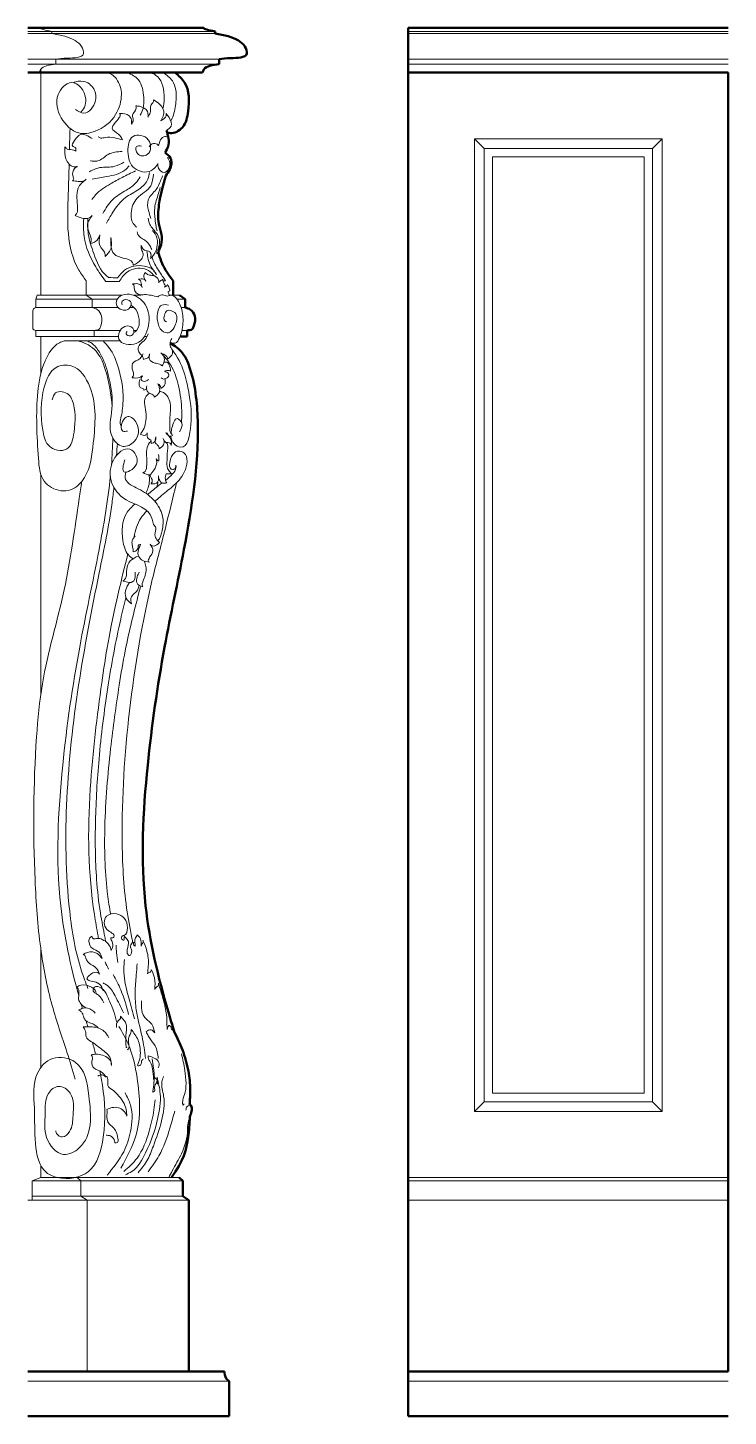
# Model space of a CAD drawing. Header units: millimetres. Extents: x -586 to 837, y -34 to 1206.
# Drawn here: x 212 to 837, y -34 to 1206 of the extents above; entities that cross this region are included whole.
import ezdxf

# ---------------------------------------------------------------- set-up
doc = ezdxf.new("R2010")
doc.units = ezdxf.units.MM
doc.layers.add('0model', color=7, linetype='Continuous')

msp = doc.modelspace()

# ---------------------------------------------------------------- linework, layer by layer
at = {"lineweight": 50}
for p, q in [((551.3, 1206), (551.3, -34)), ((379.1, 1202.7), (379.1, 1200.8)), ((382.5, 1178), (382.5, 1173.5)), ((367.7, 1166), (211.7, 1166)), ((836.9, 1166), (551.3, 1166)), ((551.3, 1166), (836.9, 1166)), ((551.3, 179.2), (551.3, 1166)), ((836.9, 1166), (836.9, 6)), ((341.4, 967.2), (341.4, 979.9)), ((347, 967.2), (352.1, 963.6)), ((352.1, 963.6), (352.1, 956.2)), ((347.6, 930.4), (354, 930.4)), ((354, 930.4), (354, 935.7)), ((346.9, 179.2), (350.2, 176.4)), ((350.2, 176.4), (350.2, 162.5)), ((355.6, 159), (350.2, 162.5)), ((355.6, 159), (355.6, 6)), ((387.2, 6), (211.7, 6)), ((551.3, 6), (836.9, 6)), ((551.3, 6), (836.9, 6)), ((391.5, -34), (391.5, -2.6)), ((211.7, -34), (391.5, -34)), ((836.9, -34), (551.3, -34))]:
    msp.add_line(p, q, dxfattribs=at)
at = {"lineweight": 5}
for p, q in [((379.1, 1202.7), (211.7, 1202.7)), ((379.1, 1200.8), (211.7, 1200.8)), ((233.3, 1202.7), (233.3, 1200.8)), ((836.9, 1202.7), (551.3, 1202.7)), ((836.9, 1200.8), (551.3, 1200.8)), ((382.5, 1178), (211.7, 1178)), ((236.7, 1178), (236.7, 1173.5)), ((836.9, 1178), (551.3, 1178)), ((382.5, 1173.5), (211.7, 1173.5)), ((223.3, 1168.6), (223.3, 967.2)), ((836.9, 1173.5), (551.3, 1173.5)), ((610.4, 1106.9), (619.1, 1098.3)), ((777.9, 1106.9), (769.3, 1098.3)), ((263.9, 967.2), (263.9, 979.9)), ((220, 967.2), (218.9, 963.6)), ((220, 967.2), (295.9, 967.2)), ((263.9, 967.2), (269.1, 963.6)), ((306, 967.2), (310.7, 967.2)), ((306, 967.2), (312.7, 967.2)), ((338.1, 967.2), (347, 967.2)), ((345.3, 967.2), (345.3, 967.2)), ((218.9, 956.2), (218.9, 963.6)), ((218.9, 963.6), (291.6, 963.6)), ((218.9, 956.2), (278.2, 956.2)), ((261.8, 963.6), (269.1, 963.6)), ((265.5, 956.2), (269.1, 956.2)), ((269.1, 963.6), (269.1, 956.2)), ((278.2, 956.2), (292.3, 956.2)), ((302.8, 956.2), (306.4, 956.2)), ((344.9, 963.6), (352.1, 963.6)), ((348.5, 956.2), (352.1, 956.2)), ((218.9, 930.4), (218.9, 935.7)), ((218.9, 935.7), (219.8, 935.7)), ((265.8, 930.4), (218.9, 930.4)), ((263.8, 935.7), (219.8, 935.7)), ((223.3, 930.4), (223.3, 896.8)), ((263.8, 935.7), (294.2, 935.7)), ((264.6, 930.4), (271, 930.4)), ((265.8, 930.4), (292.7, 930.4)), ((266.2, 935.7), (270.9, 935.7)), ((271, 930.4), (271, 935.7)), ((306.3, 935.7), (308.8, 935.7)), ((316, 930.4), (318.3, 930.4)), ((349.2, 935.7), (353.9, 935.7)), ((294.1, 926.3), (244.2, 926.3)), ((223.3, 807.5), (223.3, 610.6)), ((223.3, 277.3), (223.3, 383.5)), ((610.4, 238.3), (619.1, 246.9)), ((777.9, 238.3), (769.3, 246.9)), ((223.3, 190), (223.3, 179.2)), ((223.3, 179.2), (215.6, 176.4)), ((215.6, 159), (215.6, 176.4)), ((215.6, 176.4), (350.2, 176.4)), ((223.3, 179.2), (346.9, 179.2)), ((255.9, 179.2), (259.2, 176.4)), ((259.2, 176.4), (259.2, 162.5)), ((836.9, 179.2), (551.3, 179.2)), ((836.9, 176.4), (551.3, 176.4)), ((836.9, 179.2), (777.9, 179.2)), ((350.2, 162.5), (215.6, 162.5)), ((264.7, 159), (259.2, 162.5)), ((211.7, 159), (355.6, 159)), ((264.7, 159), (264.7, 6)), ((836.9, 159), (551.3, 159)), ((391.5, -2.6), (211.7, -2.6)), ((551.3, -2.6), (836.9, -2.6))]:
    msp.add_line(p, q, dxfattribs=at)
for points in [[(610.4, 1106.9), (777.9, 1106.9), (777.9, 238.3), (610.4, 238.3)], [(619.1, 1098.3), (769.3, 1098.3), (769.3, 246.9), (619.1, 246.9)], [(626.6, 1090.8), (761.8, 1090.8), (761.8, 254.4), (626.6, 254.4)]]:
    msp.add_lwpolyline(points, close=True, dxfattribs=at)
for points in [[(233.3, 1202.7), (226.5, 1204), (223.8, 1204.9), (222.5, 1206)], [(248.9, 1097.2), (249.1, 1103.4), (249.2, 1109.6), (249.4, 1115.8)], [(329.9, 979.8), (329, 979.8), (328.1, 979.8), (328.5, 979.8)], [(334.7, 980), (334, 979.9), (333.3, 979.9), (332.6, 979.9)], [(315.4, 882.4), (316.3, 882.8), (317.2, 883.1), (317.7, 883.7)], [(287.6, 839.6), (287.4, 831.6), (287, 823.6), (286.4, 815.6)], [(291, 824.1), (291.2, 827.6), (291.4, 831.1), (291.7, 834.5)], [(340, 807.8), (338.4, 807.7), (336.8, 807.5), (335.2, 807.8)], [(259.3, 334), (259.7, 332.8), (260, 331.6), (260.4, 330.4)], [(263.7, 319.2), (264.2, 317.5), (264.7, 315.7), (265.3, 313.9)], [(269.4, 299.9), (270.4, 296.3), (271.4, 292.8), (272.3, 289.3)]]:
    msp.add_open_spline(points, degree=3, dxfattribs=at)
at = {"lineweight": 50}
msp.add_open_spline([(379.1, 1202.7), (372.3, 1204), (369.5, 1204.9), (368.3, 1206)], degree=3, dxfattribs=at)
at = {"lineweight": 5}
for points in [[(233.3, 1200.8), (244.8, 1198.4), (253.9, 1194.6), (259.8, 1189.3), (261.4, 1182.9), (247.1, 1178.9), (236.7, 1178)], [(236.7, 1173.5), (228.5, 1172), (223.1, 1168.7), (221.9, 1166)], [(319, 1126.2), (319.1, 1126.8), (321, 1129.8), (321.8, 1137.3), (324.1, 1141), (323.9, 1141.7)], [(323.9, 1141.7), (329.4, 1137.7), (333.3, 1129.5), (331.5, 1124.7), (331, 1123.4), (330.3, 1123)], [(296.4, 1105.8), (292.6, 1111), (287.1, 1116.4), (289.2, 1120.6), (293.4, 1125.8), (294.3, 1128.4), (293.7, 1129.6)], [(293.7, 1129.6), (302.2, 1127.5), (304.4, 1121.7), (304.2, 1119.9)], [(304.2, 1119.9), (305.8, 1123.6), (305.3, 1128), (308.5, 1134.1), (308.2, 1136.3)], [(308.2, 1136.3), (311.4, 1135.9), (318.5, 1131.2), (319.1, 1126.8)], [(330.3, 1123), (334.1, 1125.6), (335.3, 1128.1), (335.3, 1129.6)], [(335.3, 1129.6), (337.8, 1125.8), (339.6, 1118.1), (335.4, 1114.2)], [(269.3, 1107), (259.1, 1110.8), (253.5, 1105.4), (251.8, 1100.3), (254, 1099.1), (254.6, 1095.7)], [(296.4, 1105.8), (289.3, 1107.7), (280.7, 1108.1), (277, 1107.5), (274.7, 1108.9)], [(313.3, 1100.3), (308.7, 1099.9), (309.6, 1093.6), (318.5, 1093), (319.3, 1106), (305.7, 1109), (301.1, 1095.5), (307.1, 1080.5), (321.6, 1078.2), (327.9, 1084.8)], [(327.9, 1100.6), (329.2, 1103.3), (331.9, 1108.1), (334.7, 1108.8), (336.5, 1108.2)], [(244.9, 1099.6), (245.7, 1089), (252.9, 1081.9), (256.1, 1082.1)], [(254.6, 1095.7), (252.7, 1096.8), (247, 1097.7), (244.9, 1099.6)], [(295.9, 1095.6), (283.5, 1092.9), (274.3, 1087.1), (270.6, 1086.8), (267.7, 1087.3)], [(320.1, 1099.8), (322.7, 1102.3), (325.2, 1102.7), (328.8, 1100.9)], [(256.1, 1082.1), (253.5, 1080.4), (252.1, 1073.3), (252.6, 1070.5), (251.7, 1069.3)], [(297.5, 1085.9), (289.5, 1082.3), (276, 1081.1), (269.5, 1078.9), (266.4, 1077.4)], [(269.1, 1070.9), (282.2, 1073.1), (298.4, 1079), (302.2, 1082.7)], [(327.9, 1084.8), (328.4, 1080.6), (333.4, 1076.8), (337.8, 1080.7), (338.5, 1085.8), (336.4, 1090.3)], [(251.7, 1069.3), (256.7, 1068.8), (260.9, 1068.9), (263.9, 1070.8)], [(263.9, 1070.8), (256.7, 1062.9), (255.6, 1054.1), (256.2, 1045), (255.2, 1039.8), (253.9, 1038.5)], [(268.9, 1052.8), (272.3, 1056.9), (285.4, 1066.6), (296, 1072.4), (308, 1078.2)], [(278.7, 1040.2), (287.4, 1052.5), (299.8, 1061.1), (308.3, 1067.6), (311.9, 1072.9)], [(281.9, 1031.5), (287.6, 1041.2), (298.7, 1054.2), (311.2, 1062), (319, 1070.9), (320.3, 1076.7)], [(323.9, 1075.2), (321.5, 1065), (309.3, 1053.8), (304, 1040.7), (306.6, 1030.2), (308.9, 1028)], [(332, 1073.8), (330.1, 1069), (326.3, 1061.7), (319.2, 1052.3), (319.5, 1042.9), (321.6, 1035.8)], [(329.9, 1063.5), (328.4, 1058), (325, 1045.2), (325.3, 1034.8), (326.2, 1028.4), (327.3, 1024.8)], [(253.9, 1038.5), (259.9, 1036.1), (266.6, 1036.3), (269.2, 1038.3)], [(269.2, 1038.3), (264.9, 1030.2), (268.2, 1017.4), (267.9, 1013.5)], [(319.2, 1035.9), (320.6, 1030.4), (323.4, 1026.4), (327.4, 1021.3), (329.4, 1015.3), (327.7, 1007.6)], [(267.9, 1013.5), (272.3, 1015.1), (276.1, 1021.1)], [(276.1, 1021.1), (276, 1011.5), (280.8, 1003.5), (280.8, 1001.8)], [(280.8, 1001.8), (285.6, 1007.9), (285.8, 1018.8)], [(285.8, 1018.8), (288.7, 1004.1), (297.7, 1000.1), (305.3, 996.5), (305.9, 993.9)], [(322.3, 1008), (320.8, 1011.5), (316.2, 1016.2), (312.3, 1018.8), (310, 1021.4), (309.2, 1023.8)], [(321.3, 1000), (326, 1006.4), (327.4, 1013.7), (327, 1018.5), (322.9, 1025.1)], [(305.9, 993.9), (313, 999.2), (314.6, 1004), (313.2, 1008.3), (312.8, 1011.9)], [(312.8, 1011.9), (315.8, 1007.5), (320.6, 1005.9), (321.7, 1002.9), (321.3, 1000)], [(326.5, 985.7), (321.1, 994), (318.9, 1001), (318.1, 1006.1)], [(326.8, 1004), (326.9, 1005.5), (326.2, 1006.8)], [(291.9, 982.7), (298.1, 989.4), (306.3, 993.2), (316, 993.1), (323.7, 989.8), (326.5, 985.7)], [(283.9, 982.9), (291.9, 982.7)], [(310.6, 981.4), (315.4, 981.4), (316.7, 980.5), (317, 979.7)], [(313.9, 974), (312.9, 977.9), (312.3, 980.2), (311.3, 981), (310.6, 981.4)], [(317, 979.7), (316, 982.1), (315.2, 984.7), (316, 986.6), (316.4, 987.4)], [(316.4, 987.4), (319.4, 985.4), (323.6, 984.7), (328.4, 980.6), (328.6, 978.1)], [(328.6, 978.1), (330.5, 980.2), (332.1, 981.1), (332.2, 981.5)], [(332.2, 981.5), (333.2, 978.1), (334.2, 975.2), (333.8, 974.3)], [(332.5, 983.2), (334.7, 980)], [(281.3, 979.4), (293.4, 979.4)], [(303.5, 957.3), (301.5, 954.7), (292.1, 956.5), (290.8, 961.7), (294.1, 966.2), (302.6, 968), (316.5, 958.8), (319.4, 940), (308.4, 924.1), (293.1, 927.9), (298.3, 939.3), (305.5, 937.7), (305.8, 932.6), (302.2, 930.8), (299.5, 933.7), (300.3, 934.8)], [(305.3, 977.2), (309.8, 977.4), (313.2, 975.5), (313.9, 974)], [(310.7, 967.2), (316, 967.7), (327.8, 965.7)], [(327.8, 965.7), (330.3, 967.3), (334.3, 966.9), (336.2, 966.2)], [(333.8, 974.3), (335.9, 975.7), (336.4, 976.8)], [(336.2, 966.2), (339.4, 967.1), (347.8, 958.2), (350.3, 944), (347.1, 929.1), (343.3, 924.4), (340.2, 924.6)], [(218.9, 956.2), (216.9, 954.9), (216.1, 951.1), (216.1, 938.8), (216.2, 937.3), (218.9, 935.7)], [(269.1, 956.2), (273.7, 954.3), (277.6, 948.4), (276.9, 939.8), (275.4, 937), (270.9, 935.7)], [(303.5, 957.3), (303.9, 960.4), (299.1, 963.3), (295.6, 960.9), (296.1, 958.6)], [(337.4, 958.4), (331.4, 958.3), (327.2, 947.5), (328, 942), (330, 937.2), (336, 933.5), (343.7, 941.2), (342.9, 951.6), (335.9, 953.2), (333.8, 949.5), (333.9, 944.3), (335.8, 943.3)], [(319.2, 932.6), (316.6, 927.7), (311.8, 923.3), (310.3, 918.5), (311.9, 914.9), (314.1, 912.3), (314.9, 909.9)], [(336.6, 910.4), (340.2, 913.6), (340.3, 919.1), (339.6, 920.1), (338.9, 921.9), (338.9, 925.4), (340.2, 928.5)], [(314.6, 914.9), (311.9, 910.7), (305.3, 906.3), (305.5, 899.5), (306.1, 896.1), (304.9, 893.5)], [(314.9, 909.9), (319.8, 912.2), (320.4, 914.9)], [(320.4, 914.9), (320.3, 910.1), (325.2, 906.6), (329.3, 905.6), (331.7, 904)], [(331.7, 904), (333.5, 908.3), (332.6, 913.8), (331.7, 914.9)], [(331.7, 914.9), (334.4, 913.7), (336.5, 911), (336.6, 910.4)], [(304.9, 893.5), (311.3, 893.7), (314, 895.3)], [(314, 895.3), (313, 891.7), (313.9, 890.7), (317.6, 890.6), (319.7, 891.9)], [(330.6, 884), (334.3, 887.9), (334.4, 890.1), (334, 892.9)], [(330.7, 893.4), (332.8, 892.3), (337.7, 896.1), (334.7, 898.9), (333.7, 899.3)], [(333.7, 899.3), (337.8, 899.9), (339.1, 899.2)], [(311.7, 891.9), (311.2, 886.8), (312.7, 884.4), (314.5, 883.9), (315.4, 883.1), (315.4, 882.4)], [(318, 886.3), (318.3, 881.5), (319.3, 880.4), (321.4, 879.1), (324.5, 876.9), (324.5, 876.2)], [(324.5, 876.2), (329.2, 880.6), (329.1, 884.8), (327.9, 888.1)], [(327.9, 888.1), (330.6, 884.5), (330.6, 884)], [(312.2, 842.9), (316.7, 842.3), (318.3, 844.2)], [(318.3, 844.2), (319.2, 839.2), (321.6, 837.6), (321.7, 834.6)], [(340.9, 841.9), (338.3, 841.3), (336.4, 842.6), (334.8, 844.5)], [(339.8, 832.9), (339.1, 839.3), (337.3, 841.8), (336.1, 844.2)], [(321.7, 834.6), (325.5, 836.9), (326, 838.6), (326, 840.7)], [(326, 840.7), (325.8, 835.1), (327.8, 833.1), (329.1, 830.1)], [(329.1, 830.1), (332.9, 833.6), (333.2, 837.6), (332.7, 839.1)], [(332.7, 839.1), (334.7, 836), (338.8, 835), (339.8, 832.9)], [(314.4, 808.8), (320.3, 806.9), (324.3, 811), (326.8, 817.9), (326.4, 821)], [(326.4, 821), (328.1, 819.3), (328.7, 819.4)], [(328.7, 819.4), (328.6, 822), (328.5, 824.8)], [(321.8, 798.7), (327.5, 800.1), (328.4, 802.9), (328.3, 805.9)], [(328.3, 805.9), (329.5, 801.6), (330.5, 800.2), (334.5, 799.4), (335.7, 799.6)], [(305.9, 738.1), (305.7, 740.5), (304.9, 744.1), (305, 748.1), (307.7, 752.3)], [(312.6, 744.6), (310.8, 744.2), (310.1, 742.2), (308, 738.7), (305.9, 738.1)], [(320.3, 728.8), (313.3, 731), (310.2, 735.4), (310.9, 740.9), (312.3, 744.7)], [(320.9, 744.9), (323.4, 738.8), (320.5, 733.1), (319.5, 729.6), (320.3, 728.8)], [(329.2, 746.4), (324.4, 743.2), (321.9, 743.9), (320.9, 744.9)], [(296.9, 711.9), (305.6, 711.4), (307.5, 715.4), (307.6, 719.9)], [(314.4, 706.6), (309.2, 710.1), (309.4, 715.6), (311.2, 719.8)], [(286.1, 381.9), (287.3, 384.6), (286.6, 390.7), (286, 393.3), (288.3, 393.6), (288.6, 394.1), (282.4, 400.8), (282.1, 412.5), (290.9, 414.8), (297.9, 410.6), (300.7, 402.1), (297.7, 395.5), (296.1, 394.9), (295.4, 392.7), (297.3, 391.1), (298, 394.6), (298.9, 393.6), (301.5, 389.9), (300.5, 382.9), (300.4, 379.4)], [(278, 374.9), (275.4, 380.5), (269.1, 384), (266.4, 389), (266.8, 392.7), (268.9, 394.7)], [(268.9, 394.7), (270.3, 392.5), (274, 392.8), (278.1, 391.8), (283.4, 388), (285.6, 384.3), (286.1, 381.9)], [(292, 371.3), (290.9, 379.8), (290.7, 386.8)], [(300.4, 379.4), (302.5, 377.4), (304.5, 381.7), (303.5, 384.9), (304.9, 388.7), (306.3, 389.3)], [(306.3, 389.3), (306.6, 386.3), (307.7, 385.8)], [(307.7, 385.8), (307.3, 389.8), (307.8, 393.2), (309.1, 395.1), (309.3, 396)], [(309.3, 396), (311.8, 393.5), (313, 388.1), (313, 385.9)], [(313, 385.9), (313.6, 387.6), (314.4, 389), (314.6, 390.2), (314.5, 391)], [(314.5, 391), (318, 381.5), (319.2, 375.2), (318.6, 361)], [(261.1, 378.5), (265, 380.3), (273.7, 379.3), (278, 374.9)], [(275.7, 360.7), (272.6, 366.6), (266.6, 370.5), (265.1, 372.1), (263.6, 375.2), (262.7, 377.4), (261.1, 378.5)], [(307, 320.8), (302.1, 338.6), (298.4, 354.5), (297.5, 365.5), (297.9, 373.9)], [(264.4, 356.8), (266.6, 359.7), (269.8, 361.9), (275.3, 361.4), (275.7, 360.7)], [(280.7, 371.8), (283.9, 365.2)], [(301.7, 324.9), (294.7, 346.8), (287.9, 360.5)], [(316.9, 285.5), (313.7, 305.1), (308.5, 328.9), (307.6, 344.4), (308.5, 360.1), (309.4, 370)], [(318.6, 361), (318.9, 361.9), (319.7, 362.1), (321.8, 363.9), (322.1, 364.8)], [(322.1, 364.8), (324.8, 357.4), (325.1, 347.1)], [(255.6, 349.4), (259.2, 351), (268.7, 349.1), (271.3, 347.1), (272.7, 344.4)], [(279.1, 345.8), (275.7, 352), (269.4, 354.4), (265.2, 355.9), (264.4, 356.8)], [(279.6, 335.3), (277, 339.6), (274, 342.7), (271.6, 344.2), (270, 346.3), (271.2, 349.1), (277.4, 348.4), (282.7, 341.5), (285.6, 334.5), (288.3, 328.1), (290.8, 318.6)], [(297.1, 326.2), (289.6, 341.6), (282.1, 351.2), (278.9, 353)], [(325.1, 347.1), (325.9, 348.7), (328.2, 350.8), (328.3, 352.7)], [(328.3, 352.7), (332.4, 339.1), (335.3, 326.2), (336, 311.5)], [(325, 308.3), (322.3, 316.3), (315.6, 322.9), (313.2, 330.6), (313.3, 336.9)], [(257.1, 328.6), (261, 330.5), (268.9, 328.8), (272, 326.1)], [(274.5, 312.8), (270.3, 316.1), (265.1, 318.3), (262.5, 320.5), (261.4, 323.3), (260.4, 325.9), (258.4, 328), (257.1, 328.6)], [(290.9, 313.1), (290.9, 316.4), (293.1, 319.8), (294.6, 321.9), (294.4, 323.2)], [(294.4, 323.2), (299.6, 316), (299.7, 310.5), (299.3, 297.8), (299.9, 295.3), (300.1, 295.7)], [(261.2, 313.7), (269.3, 313.8), (279.7, 309.9), (284.1, 304.1)], [(286.3, 279.3), (285.5, 285.2), (276.9, 294.3), (268.6, 300.4), (263.8, 304.9), (263.6, 307.6), (262.2, 312), (261.2, 313.7)], [(294.8, 187.6), (308.2, 216.5), (309.3, 268.1), (301.3, 298.5), (293, 314.1)], [(300.4, 293.2), (301.6, 294.1), (301.8, 298.6), (301.5, 301.7), (301.8, 304.2), (303.9, 309.7), (303.9, 311.5)], [(303.9, 311.5), (310.1, 302), (312.2, 290.6), (310.5, 281.8), (310, 279.1), (311.8, 279.4), (312.4, 279.7)], [(317.3, 309.6), (321.7, 311.2), (325, 308.3)], [(336, 311.5), (338.2, 315), (339.6, 313.7)], [(339.6, 313.7), (339.9, 311.8), (341.4, 310.5), (342.4, 309.5)], [(328.2, 285.4), (325.3, 296.9), (320.3, 303.9), (318.3, 307.5), (317.3, 309.6)], [(268.3, 288.9), (272.5, 289.3), (283.7, 285.5), (286.3, 280.9), (286.3, 279.3)], [(281.6, 268.8), (278.1, 273.1), (270.6, 277.1), (268.8, 282.3), (269.5, 285.6), (268.7, 288.3), (268.3, 288.9)], [(324, 266.8), (323.1, 276.3), (321.2, 282), (319.9, 284.2), (319.2, 286.5), (319.1, 287.9)], [(319.1, 287.9), (323.3, 286.5), (328, 283.2), (328.7, 278.3), (328.2, 277.1)], [(348.9, 289.6), (351.9, 274.9), (351.6, 253.3), (349.9, 245.6), (350.3, 243.6), (350.7, 244.4), (351.2, 245.1)], [(312.4, 279.7), (313.1, 282), (313.4, 283.9), (314.2, 284.4), (314.8, 285.1)], [(322.8, 285.1), (324, 276.8), (324.5, 271.3), (323.4, 256.4)], [(274.2, 269.8), (278, 270.8), (280.9, 269.4), (281.6, 268.8)], [(300.1, 234.1), (299.6, 239.6), (291.8, 253.4), (286.7, 257.9), (283.3, 261.3), (283.2, 265.5), (283, 268), (282.3, 269.8)], [(327.1, 268.7), (329.9, 254), (327.6, 231.4), (316.9, 201.4), (304.5, 184.6), (298.8, 181.5)], [(332.9, 269.4), (331.5, 264.7), (333, 252), (331.1, 229.7), (323.8, 207.3), (317.9, 194), (310.2, 183.5)], [(323.4, 256.4), (323.4, 255.5), (324.7, 256.3), (325, 257.8), (324.8, 259.8), (325.5, 262), (326.6, 263.8), (327.2, 266.5), (327.1, 268.7)], [(327.4, 262.6), (326.9, 266.7), (325.5, 268), (324.9, 269.4)], [(282.5, 181.3), (297.3, 202.3), (303.4, 220.3), (303.4, 244), (298.5, 254.8)], [(297.4, 184.5), (309.2, 196.6), (320.1, 220.5), (324.3, 239.7), (325.4, 248.6)], [(289.3, 210.2), (291.7, 210.4), (292.2, 214.2), (287.7, 224.2), (284.3, 227.3), (282.4, 235.1), (282.6, 237.5), (282.4, 239.9)], [(282.4, 239.9), (287.1, 241.7), (297.2, 238.9), (300.1, 234.1)], [(319.1, 184.2), (328.8, 198.7), (338.6, 223.4), (342.9, 238.4)], [(356.1, 243.9), (354, 242.7), (352.8, 239.5)], [(281.6, 217), (285.5, 216.3), (289.2, 211.8), (289.3, 210.2)]]:
    msp.add_spline(points, degree=3, dxfattribs=at)
at = {"lineweight": 50}
for points in [[(379.1, 1200.8), (390.6, 1198.4), (399.7, 1194.6), (405.5, 1189.3), (407.2, 1182.9), (392.9, 1178.9), (382.5, 1178)], [(343.2, 1166), (351.6, 1157.2), (354.8, 1131.4), (349.7, 1117.1), (338.7, 1112), (335.6, 1112.8)], [(382.5, 1173.5), (374.2, 1172), (368.8, 1168.7), (367.7, 1166)], [(335.4, 1114.2), (337.4, 1107), (337, 1100.1), (334.2, 1094.6)], [(334.2, 1094.6), (339.1, 1089.7), (338.5, 1079.5), (334.8, 1073.9)], [(352.1, 956.2), (356.8, 954.3), (360.7, 948.4), (360, 939.8), (358.4, 937), (353.9, 935.7)], [(342.4, 309.5), (349.7, 293.2), (355.1, 274.1), (356.7, 257.6), (356.1, 244)]]:
    msp.add_spline(points, degree=3, dxfattribs=at)
at = {"lineweight": 5}
for points, knots in [([(294.1, 1137.5), (294.7, 1140.5), (296.3, 1148.2), (293.2, 1158.3), (287.1, 1164.5), (283.9, 1165.6), (282.4, 1166)], [0, 0, 0, 0, 9.036772, 23.634177, 29.427918, 34.087299, 34.087299, 34.087299, 34.087299]), ([(300.6, 1166), (304.5, 1164.4), (312.9, 1159.8), (315.6, 1145.9), (315.4, 1134.9), (313, 1130), (312.1, 1128)], [5.26361, 5.26361, 5.26361, 5.26361, 17.383011, 33.717326, 43.454285, 50.050715, 50.050715, 50.050715, 50.050715]), ([(321.4, 1166), (323.7, 1165.1), (331.8, 1160.9), (334, 1146.7), (333.1, 1136.7), (332.4, 1133.8)], [5.740354, 5.740354, 5.740354, 5.740354, 12.957238, 33.442709, 42.333388, 42.333388, 42.333388, 42.333388]), ([(332.5, 1166), (335.7, 1163.8), (343.6, 1158.1), (344.8, 1142.5), (342.8, 1130.5), (340.3, 1124.2), (339.4, 1122.5)], [1.459097, 1.459097, 1.459097, 1.459097, 12.702298, 29.797305, 43.761381, 49.743417, 49.743417, 49.743417, 49.743417]), ([(258.5, 1130.6), (261.7, 1132.3), (267, 1145.4), (251.6, 1163.2), (234.6, 1144.9), (239.8, 1124.9), (254.5, 1109.7), (275.3, 1113.2), (289, 1123.9), (292.9, 1134.4), (294.1, 1137.5)], [9.9739, 9.9739, 9.9739, 9.9739, 22.275741, 41.909819, 57.943041, 78.861383, 99.489859, 114.186303, 137.811683, 147.652941, 147.652941, 147.652941, 147.652941]), ([(254.3, 1133), (256.8, 1131.4), (264, 1126.8), (274.4, 1140), (271.5, 1151.5), (265, 1157.8), (258, 1158.9), (253.9, 1157.5), (252.5, 1156.9)], [0, 0, 0, 0, 7.946622, 23.401931, 35.082231, 41.097558, 49.870655, 54.255144, 54.255144, 54.255144, 54.255144]), ([(263.9, 979.9), (261.6, 983.1), (245.6, 1004.9), (247.4, 1043.6), (248.4, 1075.6), (248.6, 1084.3)], [0, 0, 0, 0, 11.782605, 80.537553, 106.750486, 106.750486, 106.750486, 106.750486]), ([(261.6, 1035.7), (261.3, 1030.3), (261.2, 1015.2), (269.4, 995.8), (278.2, 983.7), (281.3, 979.4)], [4.260579, 4.260579, 4.260579, 4.260579, 20.396543, 49.385511, 65.285094, 65.285094, 65.285094, 65.285094]), ([(265.3, 1035.8), (265.1, 1031.1), (265, 1020.3), (271.1, 1002.9), (276.5, 988.4), (283.3, 983.3), (283.9, 982.9)], [1.207263, 1.207263, 1.207263, 1.207263, 15.258494, 33.253591, 56.623519, 58.750174, 58.750174, 58.750174, 58.750174]), ([(293.4, 979.4), (295.5, 982.6), (300.5, 990.3), (313.6, 992.6), (321.6, 988.1), (323.8, 985.3), (324.4, 984.4)], [0, 0, 0, 0, 11.197179, 26.728488, 34.094032, 37.434016, 37.434016, 37.434016, 37.434016]), ([(322.6, 1001.4), (323.1, 999.7), (325.2, 994), (329.1, 988.2), (332, 983.9), (332.5, 983.2)], [8.67024, 8.67024, 8.67024, 8.67024, 14.222098, 26.75857, 29.544892, 29.544892, 29.544892, 29.544892]), ([(312, 967.4), (310.7, 967.8), (308.7, 968.5), (306.9, 971.4), (306.8, 974), (306.5, 976.6), (305.5, 977.1), (305.3, 977.2)], [11.168737, 11.168737, 11.168737, 11.168737, 15.213381, 17.518407, 20.744, 23.352603, 24.040007, 24.040007, 24.040007, 24.040007]), ([(336.4, 976.8), (336.9, 976), (337.8, 974.4), (338.9, 970.8), (336.4, 970.9), (337.1, 969), (338.2, 966.9)], [0, 0, 0, 0, 3.610372, 6.379583, 6.497472, 10.960772, 10.960772, 10.960772, 10.960772]), ([(303.7, 958.3), (305.4, 957.1), (309.3, 954), (311.6, 945.7), (311.1, 937), (307.4, 934.4), (306.2, 933.8)], [2.796934, 2.796934, 2.796934, 2.796934, 8.737597, 17.767657, 27.74546, 31.476307, 31.476307, 31.476307, 31.476307]), ([(233.4, 873.7), (234.1, 876.2), (236, 882.8), (248, 880.6), (254.8, 866.5), (254.3, 850), (250.3, 829), (237.5, 827.9), (227.5, 833.6), (223.1, 855.5), (222.8, 878.7), (233.1, 904.1), (255.7, 906.2), (274.4, 877.1), (270.9, 841.6), (267.4, 808.1), (250.8, 790.6), (234.8, 792.9), (222.6, 803.5), (220.1, 835.2), (218.3, 870.6), (224.4, 906.2), (234.9, 923), (242.7, 925.9), (244.2, 926.3)], [0, 0, 0, 0, 6.962233, 18.676672, 24.547725, 53.183494, 69.723129, 77.713935, 87.477291, 101.756858, 139.98623, 160.570468, 173.955138, 199.122272, 249.224744, 281.076973, 297.617257, 314.864069, 323.380037, 344.357952, 403.874817, 432.377823, 452.900889, 457.537572, 457.537572, 457.537572, 457.537572]), ([(256.8, 926.3), (257.8, 926.1), (264.7, 924.2), (275.1, 916.8), (283.5, 895.2), (286.1, 878.7), (287, 867.5)], [469.876564, 469.876564, 469.876564, 469.876564, 472.667718, 490.331666, 506.456102, 540.274058, 540.274058, 540.274058, 540.274058]), ([(300.7, 845.9), (299.2, 845.6), (294.4, 844.8), (295, 854.4), (301.6, 861.2), (312.4, 851.3), (310.1, 836.6), (295.4, 829.3), (282.1, 844.4), (289, 867), (285.2, 891.1), (279.7, 910.4), (273.1, 920.5), (268.3, 924.9), (265.7, 925.9), (264.5, 926.3)], [0, 0, 0, 0, 4.041281, 12.502243, 19.006805, 28.827234, 45.211938, 56.573542, 69.504561, 94.103276, 122.356262, 142.530672, 153.468367, 158.213947, 161.88744, 161.88744, 161.88744, 161.88744]), ([(278.9, 926.3), (280.7, 924.5), (287.3, 917.4), (294.8, 898.1), (298.1, 875.4), (295.4, 859.7), (293.8, 853), (294.6, 851.2), (295.2, 850.2)], [2.191807, 2.191807, 2.191807, 2.191807, 9.825555, 31.164439, 62.835135, 77.076331, 79.563025, 82.858078, 82.858078, 82.858078, 82.858078]), ([(339.5, 841.4), (339.6, 838.7), (341.1, 834.5), (354.1, 827.1), (358.5, 855.3), (357.1, 874), (350.5, 905.7), (340.4, 918.9)], [29.50181, 29.50181, 29.50181, 29.50181, 37.418175, 43.992832, 66.378353, 90.039953, 110.533918, 110.533918, 110.533918, 110.533918]), ([(330.6, 915.8), (333.7, 912.3), (341.3, 903.8), (347, 885.4), (349.2, 868.8), (349.2, 857.8), (348.9, 854.3), (348.9, 853.6)], [0, 0, 0, 0, 14.09626, 33.866856, 56.356346, 64.394685, 66.722058, 66.722058, 66.722058, 66.722058]), ([(339.1, 899.2), (339, 901.5), (338.8, 904.8), (335.7, 907.8), (334.1, 907.3), (333.6, 907.5), (333.3, 907.7)], [0, 0, 0, 0, 6.796652, 9.777604, 10.793594, 11.564585, 11.564585, 11.564585, 11.564585]), ([(329.4, 881.3), (330.6, 881.1), (335.3, 879.7), (340.8, 869.7), (338, 859.1), (338.7, 850.9), (338.2, 845.7), (339.9, 843.3), (340.9, 841.9)], [2.437436, 2.437436, 2.437436, 2.437436, 6.035457, 17.165316, 31.456367, 38.240495, 41.78795, 46.696394, 46.696394, 46.696394, 46.696394]), ([(320.3, 879.7), (318.8, 878.6), (313.9, 874), (318.2, 863.3), (317, 853.8), (315.6, 847.9), (313.3, 844.7), (312.4, 843.3), (312.2, 842.9)], [3.003474, 3.003474, 3.003474, 3.003474, 8.33872, 23.22371, 30.7485, 37.557912, 40.90276, 42.479605, 42.479605, 42.479605, 42.479605]), ([(347.2, 845.3), (348.6, 847.9), (351, 852.2), (343.6, 860), (340.7, 850.8), (339.7, 845.4), (339.6, 843.9)], [0, 0, 0, 0, 7.966282, 13.497304, 22.94503, 27.155341, 27.155341, 27.155341, 27.155341]), ([(298.2, 820.1), (297, 815.4), (294.2, 805.1), (314.2, 815.6), (302.8, 836.1), (279.4, 815.3), (290.5, 782.1), (320.2, 778.6), (323.1, 765.6), (323.8, 762.4)], [0, 0, 0, 0, 10.600891, 23.565548, 38.149553, 55.842404, 90.038153, 119.024496, 128.532544, 128.532544, 128.532544, 128.532544]), ([(321.9, 836.8), (321.4, 836.4), (317.4, 833.1), (317.8, 823.3), (318.2, 815.3), (317, 809.2), (314.8, 808.9), (314.4, 808.8)], [2.055832, 2.055832, 2.055832, 2.055832, 4.038063, 17.73607, 25.868736, 31.185083, 32.37588, 32.37588, 32.37588, 32.37588]), ([(333.4, 836.6), (334.5, 836.1), (338, 833.9), (335.9, 826.5), (336.2, 819.5), (335.3, 813.1), (338.4, 809.6), (339.7, 808.2), (340, 807.8)], [1.183633, 1.183633, 1.183633, 1.183633, 4.594744, 13.480314, 19.32856, 26.810327, 31.047366, 32.660414, 32.660414, 32.660414, 32.660414]), ([(344, 815.4), (343.8, 813.9), (343.4, 811.3), (337.8, 811.7), (338.6, 819.8), (340.7, 825.9), (346.7, 828.7), (355.8, 825.1), (352.8, 807.5), (341.8, 796.7), (331.8, 789.1), (326.7, 784.4), (325.2, 783)], [0, 0, 0, 0, 3.798507, 6.664625, 12.733474, 22.480064, 26.057693, 31.115479, 48.313864, 64.957095, 79.314618, 85.573171, 85.573171, 85.573171, 85.573171]), ([(299.3, 809.2), (298.7, 806.8), (297.8, 799.9), (312, 794.1), (323.7, 786), (332.1, 773.7), (332.9, 763), (331.8, 757.6), (331.5, 755.8)], [2.999117, 2.999117, 2.999117, 2.999117, 9.753927, 23.83164, 40.132808, 54.909388, 65.861549, 71.450354, 71.450354, 71.450354, 71.450354]), ([(320, 806.8), (320.2, 805.1), (320.6, 801.1), (319.4, 795.4), (317.9, 791.9), (317.1, 790.3)], [1.502637, 1.502637, 1.502637, 1.502637, 6.893934, 13.384363, 18.58458, 18.58458, 18.58458, 18.58458]), ([(320.9, 807.1), (320.8, 806.4), (320.9, 804.9), (323.1, 802.9), (322.9, 799.8), (321.7, 799.3), (321.5, 799.2)], [3.939594, 3.939594, 3.939594, 3.939594, 6.177533, 9.02232, 12.199969, 12.96814, 12.96814, 12.96814, 12.96814]), ([(335.7, 799.6), (335.2, 800.6), (334.4, 802.4), (334.3, 804.9), (335, 806.5), (335.1, 807.4), (335.2, 807.8)], [0, 0, 0, 0, 3.275713, 5.733453, 7.190695, 8.510934, 8.510934, 8.510934, 8.510934]), ([(334.8, 801.9), (336.9, 803.6), (340.6, 806.8), (344.2, 811.7), (344, 814.6), (344, 815.4)], [23.738279, 23.738279, 23.738279, 23.738279, 31.94504, 38.40155, 40.621247, 40.621247, 40.621247, 40.621247]), ([(253.9, 267.1), (251.6, 275.1), (245, 297.1), (231.6, 335.2), (221.7, 386.8), (216.2, 467.1), (216.7, 546.1), (224.8, 633.1), (246.4, 702.5), (254.2, 763.5), (259.1, 795.8), (259.8, 800.8)], [0, 0, 0, 0, 25.047276, 68.847061, 121.051306, 182.042047, 310.003933, 357.741521, 443.751081, 526.727419, 541.778424, 541.778424, 541.778424, 541.778424]), ([(285.4, 805.5), (283.2, 783.5), (274.5, 732.4), (255.8, 647.3), (240.5, 541.5), (235.1, 435.8), (249.9, 368.2), (257.2, 341.8)], [602.284224, 602.284224, 602.284224, 602.284224, 668.404738, 757.128198, 863.785753, 989.309222, 1071.073143, 1071.073143, 1071.073143, 1071.073143]), ([(265.4, 348.1), (263.4, 353.2), (255, 375.3), (245.6, 432.3), (244.6, 518.1), (255.7, 619.2), (272.7, 706.7), (285, 765.4), (288.1, 791.1), (288.6, 795.6)], [0, 0, 0, 0, 16.463316, 70.913872, 171.78245, 273.341221, 375.335483, 439.192282, 453.015241, 453.015241, 453.015241, 453.015241]), ([(305.4, 389), (305.2, 390.3), (304.9, 391.6), (304.7, 393), (303, 401.9), (297.4, 430.9), (294.5, 499.1), (300.3, 596.3), (317, 693.3), (332.5, 750.5), (341, 785.3), (344.4, 799.5)], [-4.089678, -4.089678, -4.089678, -4.089678, 0, 0, 0, 27.17534, 88.599667, 203.589545, 322.633949, 370.054555, 402.252766, 402.252766, 402.252766, 402.252766]), ([(318.8, 789.1), (321.6, 791.7), (325.8, 795.3), (330.2, 798.5), (331.6, 799.6)], [3.174059, 3.174059, 3.174059, 3.174059, 14.560509, 19.809294, 19.809294, 19.809294, 19.809294]), ([(327.7, 800.3), (327.7, 799.7), (327.6, 798.2), (327.2, 796.9), (327, 796.1)], [3.762598, 3.762598, 3.762598, 3.762598, 5.600566, 8.038394, 8.038394, 8.038394, 8.038394]), ([(307.3, 780.7), (304.4, 778.1), (296, 769.6), (295.1, 751.6), (299.1, 736.7), (304.4, 732.6), (306, 731.4)], [4.034563, 4.034563, 4.034563, 4.034563, 15.548475, 39.692468, 53.505318, 59.426488, 59.426488, 59.426488, 59.426488]), ([(318.1, 774.7), (316.1, 772.6), (310.2, 766), (307.6, 757.2), (306.7, 751.1), (306.7, 751.1)], [3.373647, 3.373647, 3.373647, 3.373647, 12.047498, 29.761899, 30.01534, 30.01534, 30.01534, 30.01534]), ([(323.8, 762.4), (324.8, 761.5), (327, 759), (324.4, 753.7), (326.4, 749), (328.4, 747.2), (329.2, 746.4)], [2.536122, 2.536122, 2.536122, 2.536122, 6.409275, 12.620462, 17.362777, 20.682785, 20.682785, 20.682785, 20.682785]), ([(331.5, 755.8), (331.1, 754.4), (330.3, 752.1), (329.2, 749.3), (328, 748.3), (327.6, 748)], [0, 0, 0, 0, 4.282724, 7.270719, 8.900426, 8.900426, 8.900426, 8.900426]), ([(274.9, 392.8), (274.7, 393.6), (274.6, 394.4), (274.4, 395.2), (273.3, 401.5), (265.6, 444.7), (264.5, 519.2), (277.5, 621.8), (285.3, 671.9), (298.1, 724.6), (301.1, 736.6)], [-2.439297, -2.439297, -2.439297, -2.439297, 0, 0, 0, 19.214028, 131.604415, 226.631568, 308.910596, 333.356658, 333.356658, 333.356658, 333.356658]), ([(310.6, 734.2), (307.8, 733.2), (302.7, 730.8), (299.2, 722.8), (300.6, 715.9), (297.9, 712.9), (296.9, 711.9), (296.9, 711.9)], [3.287716, 3.287716, 3.287716, 3.287716, 11.935448, 19.939613, 27.371775, 31.227135, 31.415802, 31.415802, 31.415802, 31.415802]), ([(315.7, 729.8), (316.3, 728.2), (318, 723.3), (316.7, 715.7), (313.3, 709.8), (314.2, 707.2), (314.4, 706.6)], [4.327626, 4.327626, 4.327626, 4.327626, 9.387468, 20.110001, 26.388134, 28.174278, 28.174278, 28.174278, 28.174278]), ([(312.5, 707.4), (311.9, 705.4), (311.4, 703.4), (310.9, 701.4), (308.7, 692.8), (304.3, 675.6), (298.1, 648.2), (291.8, 610.4), (284.6, 558.2), (279.5, 496.6), (280.5, 447.6), (284.3, 421.8), (285.5, 415.1), (285.6, 414.6)], [-6.195108, -6.195108, -6.195108, -6.195108, 0, 0, 0, 26.710445, 53.234442, 84.370812, 141.505959, 211.447106, 269.520606, 287.982979, 289.724868, 289.724868, 289.724868, 289.724868]), ([(304.2, 691.6), (302.3, 693.1), (297.9, 696.6), (298.8, 704.3), (301.1, 708.5), (302.2, 710), (302.5, 710.5)], [0, 0, 0, 0, 6.891402, 15.92255, 19.716388, 21.515666, 21.515666, 21.515666, 21.515666]), ([(311.1, 708.1), (310.9, 706.1), (309.2, 701.8), (304.3, 699.7), (303.3, 694.8), (304, 692.5), (304.2, 691.6)], [9.494408, 9.494408, 9.494408, 9.494408, 14.709428, 20.356602, 25.061305, 27.72984, 27.72984, 27.72984, 27.72984]), ([(299.3, 697), (297.7, 690.6), (291.2, 664.2), (282.5, 616.2), (274.9, 556), (271.6, 498.7), (272, 452.7), (275.7, 418.1), (279.5, 399.8), (281, 391.3), (281.2, 390)], [2.791114, 2.791114, 2.791114, 2.791114, 22.520797, 84.314914, 148.911362, 204.464568, 256.466036, 286.788582, 308.463775, 312.592172, 312.592172, 312.592172, 312.592172]), ([(263.6, 330.7), (262.4, 331.5), (259.8, 333.2), (256.5, 337.5), (257.4, 342.6), (257.5, 347.1), (256, 348.9), (255.6, 349.4)], [4.256561, 4.256561, 4.256561, 4.256561, 8.667804, 13.599195, 19.141449, 23.918597, 26.035903, 26.035903, 26.035903, 26.035903]), ([(276, 274.3), (276.9, 270.1), (280.5, 250.9), (281.8, 220.6), (271.6, 181), (243.5, 176.4), (222.2, 185.1), (217.2, 211.9), (218.5, 240.4), (215, 269.4), (233, 289.1), (261.6, 283.6), (267.5, 246.8), (270.2, 210.8), (241, 195.4), (225.1, 215.1), (227.9, 234.9), (226.5, 252.8), (239.4, 263.5), (254, 253.1), (252, 236.2), (251.7, 222.1), (243.6, 213.9), (237.7, 217.1), (236.9, 219.8), (236.6, 220.8)], [1140.847099, 1140.847099, 1140.847099, 1140.847099, 1153.723967, 1200.17218, 1233.894355, 1261.7203, 1272.65961, 1300.288338, 1331.755099, 1363.266878, 1382.083242, 1402.523052, 1435.090065, 1482.292537, 1497.520201, 1518.86144, 1540.225218, 1558.612112, 1569.56138, 1581.532762, 1601.576975, 1616.288631, 1624.386441, 1629.645071, 1632.770022, 1632.770022, 1632.770022, 1632.770022]), ([(337.6, 179.2), (338.6, 181.2), (342.1, 188.5), (350.4, 201.5), (354.7, 216), (354.2, 227.3), (355.6, 230.9), (356.3, 233.2)], [0, 0, 0, 0, 6.900426, 24.173193, 46.475035, 50.548569, 57.771953, 57.771953, 57.771953, 57.771953])]:
    msp.add_open_spline(points, degree=3, knots=knots, dxfattribs=at)
at = {"lineweight": 50}
for points, knots in [([(334.8, 1073.9), (332.5, 1065.4), (328.6, 1051.4), (327.4, 1033.2), (331.4, 1021.8), (331.6, 1012.9), (329.2, 1008.1), (328.1, 1006.1)], [0, 0, 0, 0, 26.553787, 43.693194, 53.276484, 62.48892, 69.303085, 69.303085, 69.303085, 69.303085]), ([(341.4, 979.9), (339.1, 983.1), (333.1, 991.2), (329.6, 1000.3), (328.1, 1006.1)], [0, 0, 0, 0, 11.782605, 29.970095, 29.970095, 29.970095, 29.970095]), ([(338.7, 924.3), (343.1, 922.2), (351.4, 915.7), (361.2, 890.4), (366.6, 830.9), (353.6, 747.6), (331.6, 647.3), (316.4, 541.5), (310.6, 430.6), (329.4, 352.4), (340.7, 315.3), (342.4, 309.5)], [475.998935, 475.998935, 475.998935, 475.998935, 490.331666, 506.456102, 555.366355, 668.404738, 757.128198, 863.785753, 989.309222, 1086.313856, 1104.44934, 1104.44934, 1104.44934, 1104.44934]), ([(356.3, 233.2), (356.2, 227.3), (355, 211.1), (350.7, 193.7), (340, 179.2)], [1182.777558, 1182.777558, 1182.777558, 1182.777558, 1200.17218, 1230.364343, 1230.364343, 1230.364343, 1230.364343]), ([(391.5, -2.6), (390.6, -1.9), (387.8, -0.1), (387.4, 4.6), (387.2, 6)], [0, 0, 0, 0, 3.540025, 9.798421, 9.798421, 9.798421, 9.798421])]:
    msp.add_open_spline(points, degree=3, knots=knots, dxfattribs=at)
at = {"color": 7, "lineweight": 50}
msp.add_open_spline([(357.4, 244.2), (357, 244.1), (356.6, 244), (356.1, 243.9)], degree=3, dxfattribs=at)
msp.add_spline([(356.3, 233.2), (357.9, 238.4), (357.9, 242.4), (357.4, 244.2)], degree=3, dxfattribs=at)
at = {"layer": '0model', "lineweight": 50}
for p, q in [((211.7, 1206), (368.3, 1206)), ((551.3, 1206), (836.9, 1206))]:
    msp.add_line(p, q, dxfattribs=at)

doc.saveas('drawing.dxf')
